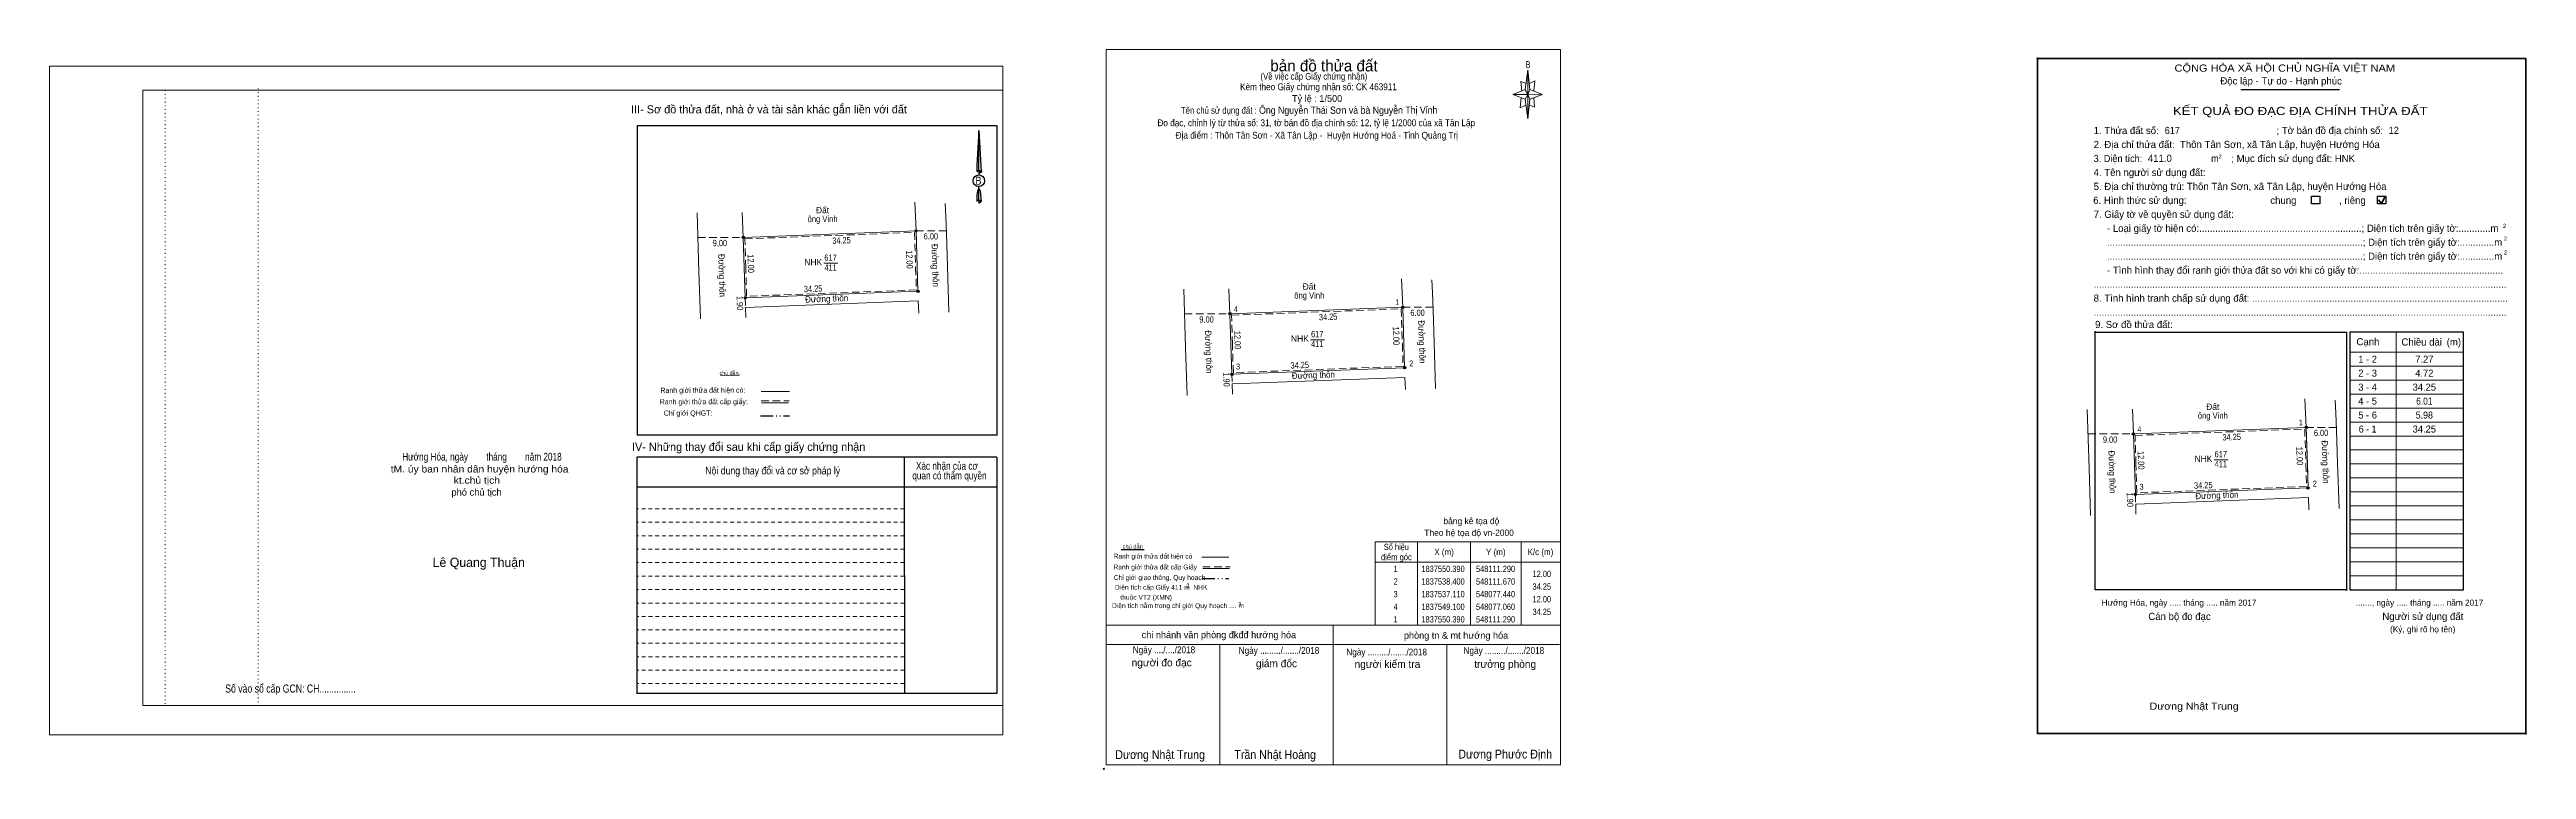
# Model space of a CAD drawing. Header units: metres. Extents: x 547664 to 548155, y 1837483 to 1837625.
import ezdxf
from ezdxf.enums import TextEntityAlignment as Align

# ---------------------------------------------------------------- set-up
doc = ezdxf.new("R2010")
doc.units = ezdxf.units.M
doc.header["$LTSCALE"] = 0.5
doc.header["$PDMODE"] = 32
doc.header["$PDSIZE"] = 0.25
for name, pattern in [('DASH_DOUBLE_DOT', [9.2, 5, -1.2, 0.3, -1.2, 0.3, -1.2]), ('DOTTED', [1.5, 0.3, -1.2]), ('MEDIUM_DASHED', [4.5, 3, -1.5]), ('SHORT_DASHED', [2.7, 1.5, -1.2])]:
    doc.linetypes.add(name, pattern=pattern)
for name, color, linetype, lineweight in [('1', 7, 'Continuous', 13), ('10', 7, 'Continuous', 13), ('11', 7, 'Continuous', 25), ('16', 7, 'Continuous', 25), ('18', 7, 'Continuous', 25), ('2', 7, 'Continuous', 35), ('27', 7, 'Continuous', 13), ('28', 7, 'SHORT_DASHED', 13), ('5', 7, 'DASH_DOUBLE_DOT', 13), ('50', 7, 'Continuous', 25), ('55', 7, 'Continuous', 13), ('63', 7, 'Continuous', 13), ('7', 7, 'Continuous', 13), ('8', 7, 'Continuous', 13)]:
    doc.layers.add(name, color=color, linetype=linetype, lineweight=lineweight)
for name, color, linetype in [('13', 7, 'Continuous'), ('48', 7, 'Continuous'), ('52', 7, 'Continuous'), ('6', 7, 'Continuous'), ('9', 7, 'Continuous')]:
    doc.layers.add(name, color=color, linetype=linetype)

msp = doc.modelspace()

# ---------------------------------------------------------------- hatches: boundary and pattern name
at = {"layer": '11'}
for points in [[(548077.2907, 1837549.1, 1), (548076.8293, 1837549.1, 1)], [(548077.2907, 1837549.1, 1), (548076.8293, 1837549.1, 1)], [(548111.5207, 1837550.39, 1), (548111.0593, 1837550.39, 1)], [(548077.6707, 1837537.11, 1), (548077.2093, 1837537.11, 1)], [(548111.9007, 1837538.4, 1), (548111.4393, 1837538.4, 1)]]:
    msp.add_hatch(color=256, dxfattribs=at).paths.add_polyline_path(points)
at = {"layer": '8'}
for points in [[(547801.8107, 1837588.07, 1), (547801.3493, 1837588.07, 1)], [(547801.8107, 1837588.07, 1), (547801.3493, 1837588.07, 1)], [(547836.0407, 1837589.36, 1), (547835.5793, 1837589.36, 1)], [(547802.1907, 1837576.08, 1), (547801.7293, 1837576.08, 1)], [(547836.4207, 1837577.37, 1), (547835.9593, 1837577.37, 1)], [(547898.2507, 1837572.92, 1), (547897.7893, 1837572.92, 1)], [(547898.2507, 1837572.92, 1), (547897.7893, 1837572.92, 1)], [(547932.4807, 1837574.21, 1), (547932.0193, 1837574.21, 1)], [(547898.6307, 1837560.93, 1), (547898.1693, 1837560.93, 1)], [(547932.8607, 1837562.22, 1), (547932.3993, 1837562.22, 1)]]:
    msp.add_hatch(color=256, dxfattribs=at).paths.add_polyline_path(points)

# ---------------------------------------------------------------- linework, layer by layer
at = {"layer": '1'}
for p, q in [((547682.63, 1837617.23), (547853.01, 1837617.23)), ((547682.63, 1837495.27), (547682.63, 1837617.23)), ((547853.01, 1837617.23), (547853.01, 1837494.24)), ((548129.09, 1837569.29), (548129.09, 1837518.23)), ((548119.92, 1837565.3), (548135.42, 1837565.3)), ((548119.92, 1837562.53), (548135.42, 1837562.53)), ((548135.42, 1837565.3), (548142.47, 1837565.3)), ((548135.42, 1837562.53), (548142.47, 1837562.53)), ((548119.92, 1837559.76), (548122.29, 1837559.76)), ((548119.92, 1837556.99), (548122.29, 1837556.99)), ((548122.29, 1837559.76), (548135.42, 1837559.76)), ((548122.29, 1837556.99), (548135.42, 1837556.99)), ((548135.42, 1837559.76), (548142.47, 1837559.76)), ((548135.42, 1837556.99), (548142.47, 1837556.99)), ((548119.92, 1837554.23), (548122.29, 1837554.23)), ((548119.92, 1837551.46), (548122.29, 1837551.46)), ((548122.29, 1837554.23), (548135.42, 1837554.23)), ((548122.29, 1837551.46), (548135.42, 1837551.46)), ((548135.42, 1837554.23), (548142.47, 1837554.23)), ((548135.42, 1837551.46), (548142.47, 1837551.46)), ((548119.92, 1837548.69), (548122.29, 1837548.69)), ((548119.92, 1837545.92), (548122.29, 1837545.92)), ((548122.29, 1837548.69), (548135.42, 1837548.69)), ((548122.29, 1837545.92), (548135.42, 1837545.92)), ((548135.42, 1837548.69), (548142.47, 1837548.69)), ((548135.42, 1837545.92), (548142.47, 1837545.92)), ((548119.92, 1837543.15), (548122.29, 1837543.15)), ((548122.29, 1837543.15), (548135.42, 1837543.15)), ((548135.42, 1837543.15), (548142.47, 1837543.15)), ((548119.92, 1837540.38), (548122.29, 1837540.38)), ((548119.92, 1837537.61), (548122.29, 1837537.61)), ((548122.29, 1837540.38), (548135.42, 1837540.38)), ((548122.29, 1837537.61), (548135.42, 1837537.61)), ((548135.42, 1837540.38), (548142.47, 1837540.38)), ((548135.42, 1837537.61), (548142.47, 1837537.61)), ((548119.92, 1837534.84), (548122.29, 1837534.84)), ((548119.92, 1837532.07), (548122.29, 1837532.07)), ((548122.29, 1837534.84), (548135.42, 1837534.84)), ((548122.29, 1837532.07), (548135.42, 1837532.07)), ((548135.42, 1837534.84), (548142.47, 1837534.84)), ((548135.42, 1837532.07), (548142.47, 1837532.07)), ((548119.92, 1837529.31), (548122.29, 1837529.31)), ((548119.92, 1837526.54), (548135.42, 1837526.54)), ((548122.29, 1837529.31), (548135.42, 1837529.31)), ((548135.42, 1837529.31), (548142.47, 1837529.31)), ((548135.42, 1837526.54), (548142.47, 1837526.54)), ((548119.92, 1837523.77), (548135.42, 1837523.77)), ((548135.42, 1837523.77), (548142.47, 1837523.77)), ((548119.92, 1837521), (548135.42, 1837521)), ((548135.42, 1837521), (548142.47, 1837521)), ((547682.63, 1837495.27), (547853.01, 1837495.27))]:
    msp.add_line(p, q, dxfattribs=at)
at = {"layer": '1', "linetype": 'DOTTED'}
for p, q in [((547687.05, 1837617.23), (547687.05, 1837495.27)), ((547705.44, 1837617.59), (547705.44, 1837495.62))]:
    msp.add_line(p, q, dxfattribs=at)
at = {"layer": '1', "lineweight": 25}
for p, q in [((548098.34, 1837617.4), (548117.91, 1837617.4)), ((548142.47, 1837569.29), (548119.92, 1837569.29)), ((548119.92, 1837569.29), (548119.92, 1837560.28)), ((548142.47, 1837518.23), (548142.47, 1837569.29)), ((548069.45, 1837527.57), (548069.45, 1837560.28)), ((548119.92, 1837560.28), (548119.92, 1837527.57)), ((548119.92, 1837527.57), (548119.92, 1837518.23))]:
    msp.add_line(p, q, dxfattribs=at)
at = {"layer": '1', "lineweight": 35}
for p, q in [((548125.63, 1837595.53), (548126.18, 1837594.81)), ((548126.18, 1837594.81), (548126.85, 1837596.01))]:
    msp.add_line(p, q, dxfattribs=at)
at = {"layer": '1'}
for points in [[(547664.11, 1837489.47), (547853.01, 1837489.47), (547853.01, 1837622.02), (547664.11, 1837622.02)], [(548111.29, 1837550.39), (548111.67, 1837538.4), (548077.44, 1837537.11), (548077.06, 1837549.1)]]:
    msp.add_lwpolyline(points, close=True, dxfattribs=at)
msp.add_lwpolyline([(547689.53, 1837617.23), (547853.01, 1837617.23), (547853.01, 1837495.27), (547689.53, 1837495.27)], dxfattribs=at)
at = {"layer": '1', "lineweight": 25}
for points in [[(548069.45, 1837560.28), (548069.45, 1837569.27), (548119.28, 1837569.27), (548119.28, 1837560.28), (548119.28, 1837527.57)], [(548119.28, 1837527.57), (548119.28, 1837518.23), (548069.45, 1837518.23), (548069.45, 1837527.57)], [(548119.92, 1837518.23), (548142.47, 1837518.23), (548142.47, 1837518.73)]]:
    msp.add_lwpolyline(points, dxfattribs=at)
at = {"layer": '1'}
for p in [(548058.05, 1837623.54), (548069.45, 1837569.27), (548119.28, 1837518.23), (548154.81, 1837489.71)]:
    msp.add_point(p, dxfattribs=at)
at = {"layer": '10', "linetype": 'MEDIUM_DASHED'}
for p, q in [((548068.08, 1837549.1), (548077.29, 1837549.1)), ((548117.29, 1837550.39), (548111.52, 1837550.39)), ((548077.44, 1837537.11), (548077.5, 1837535.21))]:
    msp.add_line(p, q, dxfattribs=at)
at = {"layer": '10'}
for points in [[(548117.81, 1837534.3), (548117.52, 1837543.31), (548117.31, 1837549.88), (548117.17, 1837553.24), (548117.06, 1837555.82)], [(548067.9, 1837553.96), (548068.27, 1837542.34), (548068.56, 1837532.92)], [(548077.56, 1837533.19), (548077.5, 1837535.21), (548111.73, 1837536.5), (548111.82, 1837534.08)]]:
    msp.add_lwpolyline(points, dxfattribs=at)
msp.add_lwpolyline([(548077.06, 1837549.1), (548111.29, 1837550.39), (548111.52, 1837543.12), (548111.67, 1837538.4), (548077.44, 1837537.11), (548077.25, 1837543.12)], close=True, dxfattribs=at)
at = {"layer": '10', "linetype": 'MEDIUM_DASHED'}
msp.add_lwpolyline([(548077.37, 1837548.81), (548111, 1837550.08), (548111.22, 1837543.11), (548111.36, 1837538.69), (548077.73, 1837537.42), (548077.55, 1837543.13)], close=True, dxfattribs=at)
at = {"layer": '11'}
for centre in [(548077.06, 1837549.1), (548077.06, 1837549.1), (548111.29, 1837550.39), (548077.44, 1837537.11), (548111.67, 1837538.4)]:
    msp.add_circle(centre, 0.2307, dxfattribs=at)
at = {"layer": '16'}
msp.add_line((547881.05, 1837526.15), (547876.43, 1837526.15), dxfattribs=at)
at = {"layer": '18'}
for p, q in [((547848.24, 1837609.23), (547848.69, 1837601.11)), ((547848.24, 1837609.23), (547848.69, 1837601.11)), ((547848.24, 1837609.23), (547848.69, 1837601.11)), ((547847.89, 1837602.35), (547847.84, 1837601.11)), ((547848.24, 1837601.33), (547848.24, 1837601.04)), ((547848.24, 1837601.04), (547848.24, 1837600.83)), ((547848.24, 1837600.83), (547848.24, 1837600.5)), ((547848.24, 1837600.83), (547848.24, 1837600.5)), ((547848.24, 1837600.83), (547848.24, 1837600.5)), ((547848.24, 1837597.75), (547848.24, 1837598.11)), ((547848.24, 1837597.75), (547848.24, 1837598.11)), ((547848.24, 1837597.75), (547848.24, 1837598.11)), ((547848.24, 1837597.75), (547848.55, 1837597.31)), ((547848.24, 1837597.75), (547848.55, 1837597.31)), ((547848.24, 1837597.75), (547848.55, 1837597.31)), ((547848.24, 1837595.44), (547848.24, 1837595.14)), ((547848.24, 1837595.14), (547848.24, 1837594.89)), ((547848.55, 1837597.31), (547848.69, 1837595.18)), ((547848.55, 1837597.31), (547848.69, 1837595.18)), ((547848.55, 1837597.31), (547848.69, 1837595.18)), ((547848.69, 1837595.18), (547848.69, 1837595.19))]:
    msp.add_line(p, q, dxfattribs=at)
for points in [[(547848.24, 1837601.33), (547848.24, 1837609.23), (547847.89, 1837602.35)], [(547848.24, 1837595.44), (547848.24, 1837597.75), (547847.97, 1837597.31), (547847.89, 1837596.44), (547847.84, 1837595.19)]]:
    msp.add_lwpolyline(points, dxfattribs=at)
msp.add_ellipse((547848.253, 1837599.2801), major_axis=(0, 1.158), ratio=0.983453, dxfattribs=at)
for centre, start_param, end_param in [((547848.2534, 1837601.0646), 1.57079633, 3.07445202), ((547848.2534, 1837601.0646), 0.06714063, 1.57079633), ((547848.2534, 1837601.0646), 4.71238898, 6.28318531), ((547848.2534, 1837595.1541), 2.49106941, 3.07427841), ((547848.2534, 1837595.1541), 1.57079633, 2.49106941), ((547848.2534, 1837595.1541), 0.06714063, 1.57079633), ((547848.2534, 1837595.1541), 4.71238898, 6.28318531)]:
    msp.add_ellipse(centre, major_axis=(0.4175, 0), ratio=0.655448, start_param=start_param, end_param=end_param, dxfattribs=at)
msp.add_point((547848.69, 1837601.11), dxfattribs=at)
at = {"layer": '2'}
msp.add_lwpolyline([(548058.05, 1837560.28), (548058.05, 1837623.54), (548154.8, 1837623.54), (548154.8, 1837489.71), (548058.05, 1837489.71), (548058.05, 1837527.57)], close=True, dxfattribs=at)
at = {"layer": '27'}
for p, q in [((548111.29, 1837550.39), (548111.05, 1837556.05)), ((548077.06, 1837549.1), (548076.86, 1837554.03))]:
    msp.add_line(p, q, dxfattribs=at)
at = {"layer": '28', "linetype": 'Continuous', "lineweight": 25}
for p, q in [((547851.9, 1837548.85), (547780.54, 1837548.85)), ((547833.49, 1837544.51), (547833.51, 1837497.66)), ((547851.84, 1837544.51), (547851.81, 1837497.66)), ((547851.81, 1837538.56), (547780.49, 1837538.56)), ((547851.81, 1837497.66), (547780.49, 1837497.66))]:
    msp.add_line(p, q, dxfattribs=at)
at = {"layer": '28'}
for p, q in [((547833.5, 1837534.25), (547780.49, 1837534.25)), ((547833.5, 1837531.59), (547780.49, 1837531.59)), ((547833.5, 1837528.91), (547780.49, 1837528.91)), ((547833.5, 1837526.27), (547780.49, 1837526.27)), ((547833.5, 1837523.6), (547780.49, 1837523.6)), ((547833.5, 1837520.94), (547780.49, 1837520.94)), ((547833.5, 1837518.24), (547780.49, 1837518.24)), ((547833.51, 1837515.59), (547780.49, 1837515.59)), ((547833.51, 1837512.95), (547780.49, 1837512.95)), ((547833.51, 1837510.3), (547780.49, 1837510.3)), ((547833.51, 1837507.62), (547780.49, 1837507.62)), ((547833.51, 1837504.95), (547780.49, 1837504.95)), ((547833.51, 1837502.31), (547780.49, 1837502.31)), ((547833.51, 1837499.65), (547780.49, 1837499.65))]:
    msp.add_line(p, q, dxfattribs=at)
at = {"layer": '28', "linetype": 'Continuous', "lineweight": 25}
for points in [[(547851.9, 1837548.85), (547851.9, 1837610.19), (547780.54, 1837610.19), (547780.54, 1837548.85)], [(547851.84, 1837544.51), (547780.49, 1837544.51), (547780.49, 1837497.66)]]:
    msp.add_lwpolyline(points, dxfattribs=at)
at = {"layer": '5', "lineweight": 25}
for p, q in [((547804.98, 1837552.68), (547810.73, 1837552.68)), ((547892.53, 1837520.45), (547897.77, 1837520.45))]:
    msp.add_line(p, q, dxfattribs=at)
at = {"layer": '5', "linetype": 'Continuous'}
for p, q in [((547892.43, 1837524.66), (547897.81, 1837524.66)), ((547892.63, 1837522.42), (547897.9, 1837522.42))]:
    msp.add_line(p, q, dxfattribs=at)
at = {"layer": '5', "linetype": 'MEDIUM_DASHED'}
msp.add_line((547892.63, 1837522.74), (547898.07, 1837522.74), dxfattribs=at)
at = {"layer": '50'}
for points in [[(548112.34, 1837596.24), (548114, 1837596.24), (548114, 1837594.69), (548112.34, 1837594.69)], [(548125.41, 1837596.24), (548127.08, 1837596.24), (548127.08, 1837594.69), (548125.41, 1837594.69)]]:
    msp.add_lwpolyline(points, close=True, dxfattribs=at)
at = {"layer": '55'}
for p, q in [((547805.12, 1837557.51), (547810.73, 1837557.51)), ((547805.16, 1837555.26), (547810.54, 1837555.26)), ((547805.16, 1837555.26), (547810.54, 1837555.26))]:
    msp.add_line(p, q, dxfattribs=at)
at = {"layer": '55', "linetype": 'MEDIUM_DASHED'}
msp.add_line((547805.15, 1837555.64), (547810.66, 1837555.64), dxfattribs=at)
at = {"layer": '63'}
for p, q in [((548093.02, 1837543.95), (548095.78, 1837543.95)), ((547935.2, 1837527.7), (547935.2, 1837511.2)), ((547945.7, 1837527.7), (547945.7, 1837511.2)), ((547955.7, 1837527.7), (547955.7, 1837511.2)), ((547926.8, 1837523.7), (547963.5, 1837523.7))]:
    msp.add_line(p, q, dxfattribs=at)
msp.add_lwpolyline([(547926.8, 1837527.7), (547963.5, 1837527.7), (547963.5, 1837511.2), (547926.8, 1837511.2)], close=True, dxfattribs=at)
at = {"layer": '7'}
for p, q in [((547956.55, 1837617.37), (547957.05, 1837621.27)), ((547956.55, 1837615.47), (547954.05, 1837616.37)), ((547957.45, 1837615.47), (547957.05, 1837611.57)), ((547957.45, 1837617.37), (547959.95, 1837616.37)), ((547958.25, 1837615.77), (547958.35, 1837613.87)), ((547958.35, 1837613.87), (547957.35, 1837614.27)), ((547797.07, 1837560.67), (547800.8, 1837560.72)), ((547873.5, 1837511.2), (547963.5, 1837511.2)), ((547873.5, 1837511.2), (547963.5, 1837511.2)), ((547873.5, 1837511.2), (547963.5, 1837511.2)), ((547873.5, 1837507.4), (547963.3, 1837507.4)), ((547896, 1837483.5), (547896, 1837507.4)), ((547918.5, 1837483.5), (547918.5, 1837511.2)), ((547941, 1837483.5), (547941, 1837507.4)), ((547963.5, 1837483.5), (547873.5, 1837483.5))]:
    msp.add_line(p, q, dxfattribs=at)
for points in [[(547873.5, 1837625.3), (547963.5, 1837625.3), (547963.5, 1837483.5), (547873.5, 1837483.5)], [(547957.05, 1837621.27), (547957.45, 1837617.37), (547957.05, 1837616.37)], [(547957.05, 1837616.37), (547954.05, 1837616.37), (547956.55, 1837617.37), (547957.45, 1837615.47), (547959.95, 1837616.37), (547957.05, 1837616.47)], [(547957.05, 1837616.37), (547957.05, 1837611.57), (547956.55, 1837615.47)]]:
    msp.add_lwpolyline(points, close=True, dxfattribs=at)
for points in [[(547957.05, 1837616.37), (547956.55, 1837617.37), (547954.05, 1837616.37)], [(547955.75, 1837615.77), (547955.55, 1837613.77), (547956.65, 1837614.27)], [(547956.75, 1837618.57), (547955.65, 1837618.97), (547955.85, 1837617.07)], [(547957.05, 1837616.37), (547957.45, 1837615.47), (547959.95, 1837616.37)], [(547957.35, 1837618.57), (547958.45, 1837619.07), (547958.25, 1837617.07)]]:
    msp.add_lwpolyline(points, dxfattribs=at)
msp.add_point((547873.03, 1837482.72), dxfattribs=at)
at = {"layer": '8'}
for p, q in [((547835.81, 1837589.36), (547835.57, 1837595.02)), ((547801.58, 1837588.07), (547801.38, 1837593)), ((547817.54, 1837582.92), (547820.3, 1837582.92)), ((547898.02, 1837572.92), (547897.82, 1837577.85)), ((547932.25, 1837574.21), (547932.01, 1837579.87)), ((547913.98, 1837567.77), (547916.74, 1837567.77))]:
    msp.add_line(p, q, dxfattribs=at)
at = {"layer": '8', "linetype": 'MEDIUM_DASHED'}
for p, q in [((547792.6, 1837588.07), (547801.81, 1837588.07)), ((547841.81, 1837589.36), (547836.04, 1837589.36)), ((547801.96, 1837576.08), (547802.02, 1837574.18)), ((547889.04, 1837572.92), (547898.25, 1837572.92)), ((547938.25, 1837574.21), (547932.48, 1837574.21)), ((547898.4, 1837560.93), (547898.46, 1837559.03))]:
    msp.add_line(p, q, dxfattribs=at)
at = {"layer": '8'}
for points in [[(547792.42, 1837592.93), (547792.79, 1837581.31), (547793.08, 1837571.89)], [(547842.33, 1837573.27), (547842.04, 1837582.28), (547841.83, 1837588.85), (547841.69, 1837592.21), (547841.58, 1837594.79)], [(547802.08, 1837572.16), (547802.02, 1837574.18), (547836.25, 1837575.47), (547836.34, 1837573.05)], [(547888.86, 1837577.78), (547889.23, 1837566.16), (547889.52, 1837556.74)], [(547938.77, 1837558.12), (547938.48, 1837567.13), (547938.27, 1837573.7), (547938.13, 1837577.06), (547938.02, 1837579.64)], [(547898.52, 1837557.01), (547898.46, 1837559.03), (547932.69, 1837560.32), (547932.78, 1837557.9)]]:
    msp.add_lwpolyline(points, dxfattribs=at)
for points in [[(547801.58, 1837588.07), (547835.81, 1837589.36), (547836.04, 1837582.09), (547836.19, 1837577.37), (547801.96, 1837576.08), (547801.77, 1837582.09)], [(547835.81, 1837589.36), (547836.19, 1837577.37), (547801.96, 1837576.08), (547801.58, 1837588.07)], [(547898.02, 1837572.92), (547932.25, 1837574.21), (547932.48, 1837566.94), (547932.63, 1837562.22), (547898.4, 1837560.93), (547898.21, 1837566.94)], [(547932.25, 1837574.21), (547932.63, 1837562.22), (547898.4, 1837560.93), (547898.02, 1837572.92)]]:
    msp.add_lwpolyline(points, close=True, dxfattribs=at)
at = {"layer": '8', "linetype": 'MEDIUM_DASHED'}
for points in [[(547801.89, 1837587.78), (547835.52, 1837589.05), (547835.74, 1837582.08), (547835.88, 1837577.66), (547802.25, 1837576.39), (547802.07, 1837582.1)], [(547898.33, 1837572.63), (547931.96, 1837573.9), (547932.18, 1837566.93), (547932.32, 1837562.51), (547898.69, 1837561.24), (547898.51, 1837566.95)]]:
    msp.add_lwpolyline(points, close=True, dxfattribs=at)
at = {"layer": '8', "lineweight": 25}
for centre in [(547801.58, 1837588.07), (547801.58, 1837588.07), (547835.81, 1837589.36), (547801.96, 1837576.08), (547836.19, 1837577.37), (547898.02, 1837572.92), (547898.02, 1837572.92), (547932.25, 1837574.21), (547898.4, 1837560.93), (547932.63, 1837562.22)]:
    msp.add_circle(centre, 0.2307, dxfattribs=at)

# ---------------------------------------------------------------- texts
at = {"layer": '1'}
for s, height, width, p in [('CỘNG HÒA XÃ HỘI CHỦ NGHĨA VIỆT NAM', 1.421, 1.15, (548085.19, 1837620.91)), ('3. Diện tích:', 1.421, 0.95, (548069.17, 1837603)), ('m', 1.421, 0.95, (548092.45, 1837603)), ('2', 0.8121, 0.95, (548093.91, 1837603.65)), ('2', 0.8121, 0.9, (548150.27, 1837589.95)), ('2', 0.8121, 0.9, (548150.48, 1837587.42)), ('2', 0.8121, 0.9, (548150.48, 1837584.65)), ('Dương Nhật Trung', 1.421, 1.1, (548080.26, 1837494.44))]:
    msp.add_text(s, height=height, dxfattribs=dict(at, width=width)).set_placement(p)
for s, height, p in [('Độc lập - Tự do - Hạnh phúc', 1.421, (548094.28, 1837618.37)), ('1. Thửa đất số:', 1.421, (548069.17, 1837608.54)), ('; Tờ bản đồ địa chính số:', 1.421, (548105.4, 1837608.55)), ('2. Địa chỉ thửa đất:', 1.421, (548069.17, 1837605.77)), ('4. Tên người sử dụng đất:', 1.421, (548069.17, 1837600.23)), ('; Mục đích sử dụng đất: HNK', 1.421, (548096.45, 1837603)), ('5. Địa chỉ thường trú: Thôn Tân Sơn, xã Tân Lập, huyện Hướng Hóa', 1.421, (548069.17, 1837597.46)), ('chung                , riêng', 1.421, (548104.18, 1837594.7)), ('7. Giấy tờ về quyền sử dụng đất:', 1.421, (548069.17, 1837591.93)), ('     - Loại giấy tờ hiện có:.............................................................; Diện tích trên giấy tờ:............m', 1.421, (548069.17, 1837589.16)), ('     ................................................................................................; Diện tích trên giấy tờ:.............m', 1.421, (548069.17, 1837586.39)), ('     ................................................................................................; Diện tích trên giấy tờ:.............m', 1.421, (548069.17, 1837583.62)), ('     - Tình hình thay đổi ranh giới thửa đất so với khi có giấy tờ:......................................................', 1.421, (548069.17, 1837580.85)), ('8. Tình hình tranh chấp sử dụng đất: ................................................................................................', 1.421, (548069.17, 1837575.31)), ('...........................................................................................................................................................', 1.421, (548069.17, 1837578.08)), ('...........................................................................................................................................................', 1.421, (548069.17, 1837572.55)), ('9. Sơ đồ thửa đất:', 1.421, (548069.45, 1837570.09)), ('Cạnh', 1.421, (548121.25, 1837566.67)), ('Chiều dài', 1.421, (548130.16, 1837566.62)), ('(m)', 1.421, (548139.13, 1837566.64)), ('Hướng Hóa, ngày ..... tháng ..... năm 2017', 1.218, (548070.75, 1837515.05)), ('......., ngày ..... tháng ..... năm 2017', 1.218, (548121.12, 1837515.05)), ('Cán bộ đo đạc', 1.421, (548080, 1837512.23)), ('Người sử dụng đất', 1.421, (548126.38, 1837512.23)), ('(Ký, ghi rõ họ tên)', 1.218, (548127.9, 1837509.79))]:
    msp.add_text(s, height=height, dxfattribs=at).set_placement(p)
for s, height, width, p in [('KẾT QUẢ ĐO ĐẠC ĐỊA CHÍNH THỬA ĐẤT', 1.624, 1.2, (548110.1, 1837612.31)), ('617', 1.25, 0.85, (548094.355, 1837544.45)), ('411', 1.25, 0.8, (548094.36, 1837542.5))]:
    msp.add_text(s, height=height, dxfattribs=dict(at, width=width)).set_placement(p, align=Align.CENTER)
msp.add_text('NHK', height=1.25, dxfattribs=at).set_placement((548090.925, 1837543.55), align=Align.CENTER)
at = {"layer": '13', "width": 0.9}
msp.add_text('ông Vinh', height=1.25, dxfattribs=at).set_placement((548092.775, 1837552.12), align=Align.CENTER)
at = {"layer": '13'}
msp.add_text('Đất', height=1.25, dxfattribs=at).set_placement((548092.77, 1837553.87), align=Align.CENTER)
at = {"layer": '16', "width": 0.8}
for p in [(547889.66, 1837518.66), (547900, 1837514.96)]:
    msp.add_text('2', height=0.8, dxfattribs=at).set_placement(p, align=Align.CENTER)
at = {"layer": '18'}
for s, height, width, p in [('B', 1.59, 0.85, (547848.185, 1837598.5)), ('tM. ủy ban nhân dân huyện hướng hóa', 1.381, 1.1, (547749.335, 1837541.46)), ('Hướng Hóa, ngày        tháng        năm 2018', 1.523, 0.8, (547749.8, 1837543.83)), ('kt.chủ tịch', 1.381, 1.1, (547748.785, 1837539.23)), ('Số vào sổ cấp GCN: CH...............', 1.611, 0.8, (547711.845, 1837497.83))]:
    msp.add_text(s, height=height, dxfattribs=dict(at, width=width)).set_placement(p, align=Align.CENTER)
for s, height, p in [('phó chủ tịch', 1.381, (547748.725, 1837536.88)), ('Lê Quang Thuận', 1.822, (547749.17, 1837522.74))]:
    msp.add_text(s, height=height, dxfattribs=at).set_placement(p, align=Align.CENTER)
at = {"layer": '28'}
for s, p in [('III- Sơ đồ thửa đất, nhà ở và tài sản khác gắn liền với đất', (547806.68, 1837612.64)), ('IV- Những thay đổi sau khi cấp giấy chứng nhận', (547802.65, 1837545.75))]:
    msp.add_text(s, height=1.611, dxfattribs=at).set_placement(p, align=Align.CENTER)
for s, width, p in [('Nội dung thay đổi và cơ sở pháp lý', 0.85, (547807.415, 1837541.08)), (' quan có thẩm quyền', 0.8, (547842.21, 1837540.09)), ('Xác nhận của cơ', 0.8, (547841.93, 1837542.01))]:
    msp.add_text(s, height=1.519, dxfattribs=dict(at, width=width)).set_placement(p, align=Align.CENTER)
at = {"layer": '48'}
msp.add_text('6. Hình thức sử dụng:', height=1.421, dxfattribs=at).set_placement((548069.08, 1837594.71))
at = {"layer": '5'}
for s, height, width, p in [('chú dẫn', 0.7999, 1.05, (547878.75, 1837526.39)), ('Ranh giới thửa đất cấp Giấy', 0.96, 0.9, (547883.21, 1837522.24)), ('Ranh giới thửa đất hiện có ', 0.96, 0.9, (547882.955, 1837524.39)), ('Chỉ giới giao thông, Quy hoạch', 0.96, 0.9, (547884.07, 1837520.17)), ('Diện tích cấp Giấy 411 m  NHK', 0.96, 0.9, (547884.395, 1837518.23)), ('thuộc VT2 (XMN)', 0.96, 0.95, (547881.405, 1837516.24)), ('Diện tích nằm trong chỉ giới Quy hoạch .... m', 0.96, 0.9, (547887.715, 1837514.58))]:
    msp.add_text(s, height=height, dxfattribs=dict(at, width=width)).set_placement(p, align=Align.CENTER)
at = {"layer": '52'}
for s, p in [('2 - 3', (548123.46, 1837560.46)), ('1 - 2', (548123.46, 1837563.22)), ('4.72', (548134.69, 1837560.46)), ('7.27', (548134.695, 1837563.22)), ('4 - 5', (548123.455, 1837554.92)), ('3 - 4', (548123.46, 1837557.69)), ('34.25', (548134.695, 1837557.69)), ('5 - 6', (548123.46, 1837552.15)), ('34.25', (548134.695, 1837549.38))]:
    msp.add_text(s, height=1.384, dxfattribs=at).set_placement(p, align=Align.CENTER)
for s, width, p in [('6.01', 0.9, (548134.695, 1837554.92)), ('6 - 1', 0.95, (548123.46, 1837549.38)), ('5.98', 0.95, (548134.69, 1837552.15))]:
    msp.add_text(s, height=1.384, dxfattribs=dict(at, width=width)).set_placement(p, align=Align.CENTER)
at = {"layer": '55'}
for s, height, width, p in [('Ranh giới thửa đất cấp giấy:', 1.035, 0.8, (547793.7588, 1837554.9767)), ('Ranh giới thửa đất hiện có:', 1.04, 0.8, (547793.5838, 1837557.2562)), ('Chỉ giới QHGT:', 1.035, 0.85, (547790.6688, 1837552.7196))]:
    msp.add_text(s, height=height, rotation=0.135, dxfattribs=dict(at, width=width)).set_placement(p, align=Align.CENTER)
at = {"layer": '6', "width": 0.95}
for s, p in [('617', (548083.25, 1837608.55)), ('12', (548127.63, 1837608.57))]:
    msp.add_text(s, height=1.421, dxfattribs=at).set_placement(p)
at = {"layer": '6'}
for s, p in [('Thôn Tân Sơn, xã Tân Lập, huyện Hướng Hóa', (548086.28, 1837605.78)), ('411.0', (548079.91, 1837603.02))]:
    msp.add_text(s, height=1.421, dxfattribs=at).set_placement(p)
at = {"layer": '63'}
for s, width, p in [('9.00', 0.85, (548072.425, 1837547.35)), ('6.00', 0.85, (548114.235, 1837548.68)), ('Số hiệu', 0.85, (547931, 1837526.08)), ('X (m)', 0.95, (547940.45, 1837525.08)), ('Y (m)', 0.95, (547950.705, 1837525.08)), ('K/c (m)', 0.95, (547959.545, 1837525.08)), ('điểm góc', 0.9, (547931, 1837524.08)), (' 1', 0.75, (547930.65, 1837521.73)), ('1837550.390', 0.85, (547940.25, 1837521.73)), ('548111.290', 0.85, (547950.65, 1837521.73)), (' 3', 0.8, (547930.645, 1837516.73)), (' 2', 0.85, (547930.655, 1837519.23)), ('1837538.400', 0.85, (547940.25, 1837519.23)), ('1837537.110', 0.85, (547940.25, 1837516.73)), ('548111.670', 0.85, (547950.65, 1837519.23)), ('548077.440', 0.85, (547950.65, 1837516.73)), (' 4', 0.85, (547930.65, 1837514.23)), (' 1', 0.75, (547930.65, 1837511.73)), ('1837549.100', 0.85, (547940.25, 1837514.23)), ('1837550.390', 0.85, (547940.25, 1837511.73)), ('548077.060', 0.85, (547950.65, 1837514.23)), ('548111.290', 0.85, (547950.65, 1837511.73))]:
    msp.add_text(s, height=1.25, dxfattribs=dict(at, width=width)).set_placement(p, align=Align.CENTER)
for s, rotation, width, p in [('Đường thôn', 271.763, 0.95, (548072.2299, 1837541.5342)), ('34.25', 2.158, 0.85, (548096.5465, 1837547.8685)), ('12.00', 271.815, 0.85, (548109.378, 1837544.6998)), ('Đường thôn', 271.831, 0.95, (548114.4945, 1837543.525)), ('12.00', 271.815, 0.85, (548077.948, 1837543.8698)), ('1.90', 271.809, 0.85, (548075.7649, 1837536.0497)), ('34.25', 2.158, 0.85, (548090.9165, 1837538.2985)), ('Đường thôn', 2.158, 0.95, (548093.6115, 1837536.317))]:
    msp.add_text(s, height=1.25, rotation=rotation, dxfattribs=dict(at, width=width)).set_placement(p, align=Align.CENTER)
at = {"layer": '63', "width": 0.85}
for s, p in [('12.00', (547961.65, 1837520.73)), ('34.25', (547961.65, 1837518.23)), ('12.00', (547961.65, 1837515.73)), ('34.25', (547961.65, 1837513.23))]:
    msp.add_text(s, height=1.25, dxfattribs=at).set_placement(p, align=Align.RIGHT)
at = {"layer": '7'}
for s, height, width, p in [('(Về việc cấp Giấy chứng nhận)', 1.35, 0.85, (547914.65, 1837619.32)), ('B', 1.378, 0.75, (547957.085, 1837621.62)), ('Kèm theo Giấy chứng nhận số: CK 463911', 1.35, 0.9, (547915.57, 1837617.24)), ('Đo đạc, chỉnh lý từ thửa số: 31, tờ bản đồ địa chính số: 12, tỷ lệ 1/2000 của xã Tân Lập', 1.35, 0.9, (547915.125, 1837610.1)), ('Tên chủ sử dụng đất :', 1.35, 0.85, (547895.815, 1837612.57)), ('Địa điểm : Thôn Tân Sơn - Xã Tân Lập -  Huyện Hướng Hoá - Tỉnh Quảng Trị ', 1.35, 0.9, (547915.465, 1837607.63)), ('Ngày ..../..../2018', 1.35, 0.9, (547884.94, 1837505.64)), ('Ngày ........./......./2018', 1.35, 0.9, (547907.74, 1837505.51)), ('Ngày ........./......./2018', 1.35, 0.9, (547929.07, 1837505.2)), ('Ngày ........./......./2018', 1.35, 0.9, (547952.3, 1837505.5)), ('Dương Nhật Trung', 1.75, 0.9, (547884.18, 1837484.67)), ('Trần Nhật Hoàng', 1.75, 0.9, (547906.975, 1837484.68)), ('Dương Phước Định', 1.75, 0.9, (547952.565, 1837484.77))]:
    msp.add_text(s, height=height, dxfattribs=dict(at, width=width)).set_placement(p, align=Align.CENTER)
for s, height, p in [('bản đồ thửa đất', 2.25, (547916.645, 1837620.96)), ('Tỷ lệ : 1/500', 1.35, (547915.295, 1837614.92)), ('bảng kê tọa độ', 1.25, (547945.855, 1837531.22)), ('Theo hệ tọa độ vn-2000', 1.25, (547945.405, 1837528.9)), ('chi nhánh văn phòng đkđđ hướng hóa', 1.35, (547895.83, 1837508.62)), ('phòng tn & mt hướng hóa', 1.35, (547942.825, 1837508.5)), ('người đo đạc', 1.5, (547884.495, 1837503.04)), ('giám đốc', 1.5, (547907.245, 1837502.86)), ('người kiểm tra', 1.5, (547929.225, 1837502.74)), ('trưởng phòng', 1.5, (547952.565, 1837502.74))]:
    msp.add_text(s, height=height, dxfattribs=at).set_placement(p, align=Align.CENTER)
at = {"layer": '7', "width": 0.9}
msp.add_text('Ông Nguyễn Thái Sơn và bà Nguyễn Thị Vỉnh', height=1.44, dxfattribs=at).set_placement((547903.79, 1837612.56))
at = {"layer": '7'}
msp.add_text('chú dẫn :', height=0.7652, rotation=359.974, dxfattribs=at).set_placement((547799.0548, 1837560.8189), align=Align.CENTER)
at = {"layer": '8'}
for s, height, width, p in [('ông Vinh', 1.25, 0.9, (547817.295, 1837591.09)), ('9.00', 1.25, 0.85, (547796.945, 1837586.32)), ('6.00', 1.25, 0.85, (547838.755, 1837587.65)), ('617', 1.25, 0.85, (547818.875, 1837583.42)), ('411', 1.25, 0.8, (547818.88, 1837581.47)), ('ông Vinh', 1.25, 0.9, (547913.735, 1837575.94)), ('1', 1.154, 0.75, (547931.16, 1837574.63)), ('9.00', 1.25, 0.85, (547893.385, 1837571.17)), ('4', 1.154, 0.9, (547899.185, 1837573.25)), ('6.00', 1.25, 0.85, (547935.195, 1837572.5)), ('617', 1.25, 0.85, (547915.315, 1837568.27)), ('411', 1.25, 0.8, (547915.32, 1837566.32)), ('3', 1.154, 0.8, (547899.625, 1837561.88)), ('2', 1.154, 0.9, (547933.96, 1837562.5))]:
    msp.add_text(s, height=height, dxfattribs=dict(at, width=width)).set_placement(p, align=Align.CENTER)
for s, p in [('Đất', (547817.29, 1837592.84)), ('NHK', (547815.445, 1837582.52)), ('Đất', (547913.73, 1837577.69)), ('NHK', (547911.885, 1837567.37))]:
    msp.add_text(s, height=1.25, dxfattribs=at).set_placement(p, align=Align.CENTER)
for s, rotation, width, p in [('34.25', 2.158, 0.85, (547821.0665, 1837586.8385)), ('12.00', 271.815, 0.85, (547833.898, 1837583.6698)), ('Đường thôn', 271.831, 0.95, (547839.0145, 1837582.495)), ('Đường thôn', 271.763, 0.95, (547796.7499, 1837580.5042)), ('12.00', 271.815, 0.85, (547802.468, 1837582.8398)), ('1.90', 271.809, 0.85, (547800.2849, 1837575.0197)), ('34.25', 2.158, 0.85, (547815.4365, 1837577.2685)), ('Đường thôn', 2.158, 0.95, (547818.1315, 1837575.287)), ('34.25', 2.158, 0.85, (547917.5065, 1837571.6885)), ('Đường thôn', 271.831, 0.95, (547935.4545, 1837567.345)), ('Đường thôn', 271.763, 0.95, (547893.1899, 1837565.3542)), ('12.00', 271.815, 0.85, (547898.908, 1837567.6898)), ('12.00', 271.815, 0.85, (547930.338, 1837568.5198)), ('1.90', 271.809, 0.85, (547896.7249, 1837559.8697)), ('34.25', 2.158, 0.85, (547911.8765, 1837562.1185)), ('Đường thôn', 2.158, 0.95, (547914.5715, 1837560.137))]:
    msp.add_text(s, height=1.25, rotation=rotation, dxfattribs=dict(at, width=width)).set_placement(p, align=Align.CENTER)
at = {"layer": '9'}
for s, width, p in [('1', 0.75, (548110.205, 1837550.81)), ('4', 0.9, (548078.225, 1837549.43)), ('3', 0.8, (548078.665, 1837538.06)), ('2', 0.9, (548113, 1837538.68))]:
    msp.add_text(s, height=1.154, dxfattribs=dict(at, width=width)).set_placement(p, align=Align.CENTER)

doc.saveas('drawing.dxf')
